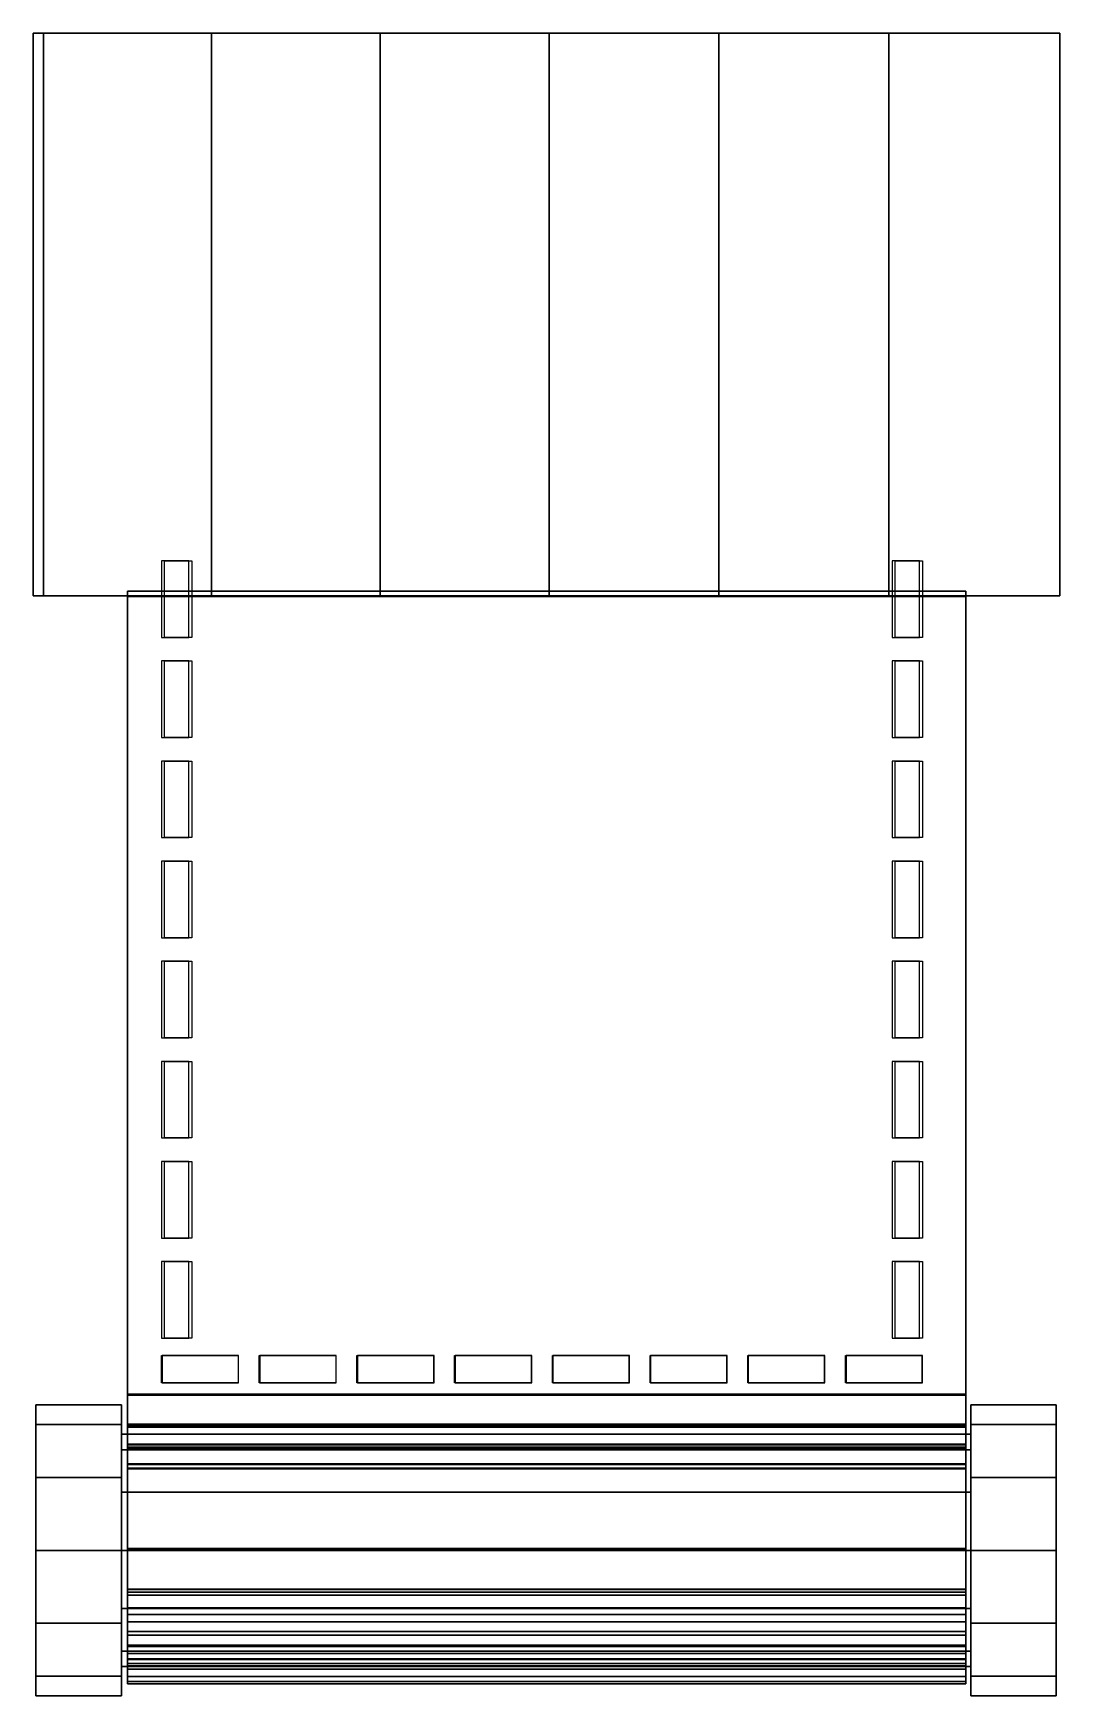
# Model space of a CAD drawing. Extents: x -14 to 14.2, y -45.6 to 0.
import ezdxf

# ---------------------------------------------------------------- set-up
doc = ezdxf.new("R2010")
doc.units = 0
for name, color, linetype in [('COSTURA', 220, 'CONTINUOUS'), ('COURO', 3, 'CONTINUOUS'), ('METAL', 150, 'CONTINUOUS')]:
    doc.layers.add(name, color=color, linetype=linetype)

msp = doc.modelspace()

# ---------------------------------------------------------------- meshes
at = {"layer": 'COSTURA'}
mesh = msp.add_polyface(dxfattribs=at)
corners = [(-9.73, -14.481, 2.229), (-10.48, -14.481, 2.229), (-10.48, -16.581, 2.229), (-9.73, -16.581, 2.229)]
mesh.append_faces([[corners[k] for k in face] for face in [(0, 1, 2, 3)]])
mesh = msp.add_polyface(dxfattribs=at)
corners = [(-10.4, -14.481, -1.331), (-9.65, -14.481, -1.331), (-9.65, -16.581, -1.331), (-10.4, -16.581, -1.331)]
mesh.append_faces([[corners[k] for k in face] for face in [(0, 1, 2, 3)]])
mesh = msp.add_polyface(dxfattribs=at)
corners = [(10.324, -14.481, 2.23), (9.574, -14.481, 2.23), (9.574, -16.581, 2.23), (10.324, -16.581, 2.23)]
mesh.append_faces([[corners[k] for k in face] for face in [(0, 1, 2, 3)]])
mesh = msp.add_polyface(dxfattribs=at)
corners = [(9.654, -14.481, -1.331), (10.404, -14.481, -1.331), (10.404, -16.581, -1.331), (9.654, -16.581, -1.331)]
mesh.append_faces([[corners[k] for k in face] for face in [(0, 1, 2, 3)]])
mesh = msp.add_polyface(dxfattribs=at)
corners = [(-9.73, -17.228, 2.229), (-10.48, -17.228, 2.229), (-10.48, -19.328, 2.229), (-9.73, -19.328, 2.229)]
mesh.append_faces([[corners[k] for k in face] for face in [(0, 1, 2, 3)]])
mesh = msp.add_polyface(dxfattribs=at)
corners = [(-10.4, -17.228, -1.331), (-9.65, -17.228, -1.331), (-9.65, -19.328, -1.331), (-10.4, -19.328, -1.331)]
mesh.append_faces([[corners[k] for k in face] for face in [(0, 1, 2, 3)]])
mesh = msp.add_polyface(dxfattribs=at)
corners = [(10.324, -17.228, 2.23), (9.574, -17.228, 2.23), (9.574, -19.328, 2.23), (10.324, -19.328, 2.23)]
mesh.append_faces([[corners[k] for k in face] for face in [(0, 1, 2, 3)]])
mesh = msp.add_polyface(dxfattribs=at)
corners = [(9.654, -17.228, -1.331), (10.404, -17.228, -1.331), (10.404, -19.328, -1.331), (9.654, -19.328, -1.331)]
mesh.append_faces([[corners[k] for k in face] for face in [(0, 1, 2, 3)]])
mesh = msp.add_polyface(dxfattribs=at)
corners = [(-9.73, -19.976, 2.229), (-10.48, -19.976, 2.229), (-10.48, -22.075, 2.229), (-9.73, -22.075, 2.229)]
mesh.append_faces([[corners[k] for k in face] for face in [(0, 1, 2, 3)]])
mesh = msp.add_polyface(dxfattribs=at)
corners = [(-10.4, -19.976, -1.331), (-9.65, -19.976, -1.331), (-9.65, -22.075, -1.331), (-10.4, -22.075, -1.331)]
mesh.append_faces([[corners[k] for k in face] for face in [(0, 1, 2, 3)]])
mesh = msp.add_polyface(dxfattribs=at)
corners = [(10.324, -19.976, 2.23), (9.574, -19.976, 2.23), (9.574, -22.075, 2.23), (10.324, -22.075, 2.23)]
mesh.append_faces([[corners[k] for k in face] for face in [(0, 1, 2, 3)]])
mesh = msp.add_polyface(dxfattribs=at)
corners = [(9.654, -19.976, -1.331), (10.404, -19.976, -1.331), (10.404, -22.075, -1.331), (9.654, -22.075, -1.331)]
mesh.append_faces([[corners[k] for k in face] for face in [(0, 1, 2, 3)]])
mesh = msp.add_polyface(dxfattribs=at)
corners = [(-9.73, -22.723, 2.229), (-10.48, -22.723, 2.229), (-10.48, -24.823, 2.229), (-9.73, -24.823, 2.229)]
mesh.append_faces([[corners[k] for k in face] for face in [(0, 1, 2, 3)]])
mesh = msp.add_polyface(dxfattribs=at)
corners = [(-10.4, -22.723, -1.331), (-9.65, -22.723, -1.331), (-9.65, -24.823, -1.331), (-10.4, -24.823, -1.331)]
mesh.append_faces([[corners[k] for k in face] for face in [(0, 1, 2, 3)]])
mesh = msp.add_polyface(dxfattribs=at)
corners = [(10.324, -22.723, 2.23), (9.574, -22.723, 2.23), (9.574, -24.823, 2.23), (10.324, -24.823, 2.23)]
mesh.append_faces([[corners[k] for k in face] for face in [(0, 1, 2, 3)]])
mesh = msp.add_polyface(dxfattribs=at)
corners = [(9.654, -22.723, -1.331), (10.404, -22.723, -1.331), (10.404, -24.823, -1.331), (9.654, -24.823, -1.331)]
mesh.append_faces([[corners[k] for k in face] for face in [(0, 1, 2, 3)]])
mesh = msp.add_polyface(dxfattribs=at)
corners = [(-9.73, -25.47, 2.229), (-10.48, -25.47, 2.229), (-10.48, -27.57, 2.229), (-9.73, -27.57, 2.229)]
mesh.append_faces([[corners[k] for k in face] for face in [(0, 1, 2, 3)]])
mesh = msp.add_polyface(dxfattribs=at)
corners = [(-10.4, -25.47, -1.331), (-9.65, -25.47, -1.331), (-9.65, -27.57, -1.331), (-10.4, -27.57, -1.331)]
mesh.append_faces([[corners[k] for k in face] for face in [(0, 1, 2, 3)]])
mesh = msp.add_polyface(dxfattribs=at)
corners = [(10.324, -25.47, 2.23), (9.574, -25.47, 2.23), (9.574, -27.57, 2.23), (10.324, -27.57, 2.23)]
mesh.append_faces([[corners[k] for k in face] for face in [(0, 1, 2, 3)]])
mesh = msp.add_polyface(dxfattribs=at)
corners = [(9.654, -25.47, -1.331), (10.404, -25.47, -1.331), (10.404, -27.57, -1.331), (9.654, -27.57, -1.331)]
mesh.append_faces([[corners[k] for k in face] for face in [(0, 1, 2, 3)]])
mesh = msp.add_polyface(dxfattribs=at)
corners = [(-9.73, -28.217, 2.229), (-10.48, -28.217, 2.229), (-10.48, -30.317, 2.229), (-9.73, -30.317, 2.229)]
mesh.append_faces([[corners[k] for k in face] for face in [(0, 1, 2, 3)]])
mesh = msp.add_polyface(dxfattribs=at)
corners = [(-10.4, -28.217, -1.331), (-9.65, -28.217, -1.331), (-9.65, -30.317, -1.331), (-10.4, -30.317, -1.331)]
mesh.append_faces([[corners[k] for k in face] for face in [(0, 1, 2, 3)]])
mesh = msp.add_polyface(dxfattribs=at)
corners = [(10.324, -28.217, 2.23), (9.574, -28.217, 2.23), (9.574, -30.317, 2.23), (10.324, -30.317, 2.23)]
mesh.append_faces([[corners[k] for k in face] for face in [(0, 1, 2, 3)]])
mesh = msp.add_polyface(dxfattribs=at)
corners = [(9.654, -28.217, -1.331), (10.404, -28.217, -1.331), (10.404, -30.317, -1.331), (9.654, -30.317, -1.331)]
mesh.append_faces([[corners[k] for k in face] for face in [(0, 1, 2, 3)]])
mesh = msp.add_polyface(dxfattribs=at)
corners = [(-9.73, -30.964, 2.229), (-10.48, -30.964, 2.229), (-10.48, -33.064, 2.229), (-9.73, -33.064, 2.229)]
mesh.append_faces([[corners[k] for k in face] for face in [(0, 1, 2, 3)]])
mesh = msp.add_polyface(dxfattribs=at)
corners = [(-10.4, -30.964, -1.331), (-9.65, -30.964, -1.331), (-9.65, -33.064, -1.331), (-10.4, -33.064, -1.331)]
mesh.append_faces([[corners[k] for k in face] for face in [(0, 1, 2, 3)]])
mesh = msp.add_polyface(dxfattribs=at)
corners = [(10.324, -30.964, 2.23), (9.574, -30.964, 2.23), (9.574, -33.064, 2.23), (10.324, -33.064, 2.23)]
mesh.append_faces([[corners[k] for k in face] for face in [(0, 1, 2, 3)]])
mesh = msp.add_polyface(dxfattribs=at)
corners = [(9.654, -30.964, -1.331), (10.404, -30.964, -1.331), (10.404, -33.064, -1.331), (9.654, -33.064, -1.331)]
mesh.append_faces([[corners[k] for k in face] for face in [(0, 1, 2, 3)]])
mesh = msp.add_polyface(dxfattribs=at)
corners = [(-9.73, -33.711, 2.229), (-10.48, -33.711, 2.229), (-10.48, -35.811, 2.229), (-9.73, -35.811, 2.229)]
mesh.append_faces([[corners[k] for k in face] for face in [(0, 1, 2, 3)]])
mesh = msp.add_polyface(dxfattribs=at)
corners = [(-10.4, -33.711, -1.331), (-9.65, -33.711, -1.331), (-9.65, -35.811, -1.331), (-10.4, -35.811, -1.331)]
mesh.append_faces([[corners[k] for k in face] for face in [(0, 1, 2, 3)]])
mesh = msp.add_polyface(dxfattribs=at)
corners = [(10.324, -33.711, 2.23), (9.574, -33.711, 2.23), (9.574, -35.811, 2.23), (10.324, -35.811, 2.23)]
mesh.append_faces([[corners[k] for k in face] for face in [(0, 1, 2, 3)]])
mesh = msp.add_polyface(dxfattribs=at)
corners = [(9.654, -33.711, -1.331), (10.404, -33.711, -1.331), (10.404, -35.811, -1.331), (9.654, -35.811, -1.331)]
mesh.append_faces([[corners[k] for k in face] for face in [(0, 1, 2, 3)]])
mesh = msp.add_polyface(dxfattribs=at)
corners = [(-8.38, -36.293, -1.331), (-8.38, -37.043, -1.331), (-10.48, -37.043, -1.331), (-10.48, -36.293, -1.331)]
mesh.append_faces([[corners[k] for k in face] for face in [(0, 1, 2, 3)]])
mesh = msp.add_polyface(dxfattribs=at)
corners = [(-10.464, -36.293, 2.229), (-10.464, -37.043, 2.229), (-8.365, -37.043, 2.229), (-8.365, -36.293, 2.229)]
mesh.append_faces([[corners[k] for k in face] for face in [(0, 1, 2, 3)]])
mesh = msp.add_polyface(dxfattribs=at)
corners = [(-5.699, -36.293, -1.331), (-5.699, -37.043, -1.331), (-7.799, -37.043, -1.331), (-7.799, -36.293, -1.331)]
mesh.append_faces([[corners[k] for k in face] for face in [(0, 1, 2, 3)]])
mesh = msp.add_polyface(dxfattribs=at)
corners = [(-7.783, -36.293, 2.229), (-7.783, -37.043, 2.229), (-5.683, -37.043, 2.229), (-5.683, -36.293, 2.229)]
mesh.append_faces([[corners[k] for k in face] for face in [(0, 1, 2, 3)]])
mesh = msp.add_polyface(dxfattribs=at)
corners = [(-3.018, -36.293, -1.331), (-3.018, -37.043, -1.331), (-5.117, -37.043, -1.331), (-5.117, -36.293, -1.331)]
mesh.append_faces([[corners[k] for k in face] for face in [(0, 1, 2, 3)]])
mesh = msp.add_polyface(dxfattribs=at)
corners = [(-5.102, -36.293, 2.23), (-5.102, -37.043, 2.23), (-3.002, -37.043, 2.23), (-3.002, -36.293, 2.23)]
mesh.append_faces([[corners[k] for k in face] for face in [(0, 1, 2, 3)]])
mesh = msp.add_polyface(dxfattribs=at)
corners = [(-0.336, -36.293, -1.331), (-0.336, -37.043, -1.331), (-2.436, -37.043, -1.331), (-2.436, -36.293, -1.331)]
mesh.append_faces([[corners[k] for k in face] for face in [(0, 1, 2, 3)]])
mesh = msp.add_polyface(dxfattribs=at)
corners = [(-2.421, -36.293, 2.23), (-2.421, -37.043, 2.23), (-0.321, -37.043, 2.23), (-0.321, -36.293, 2.23)]
mesh.append_faces([[corners[k] for k in face] for face in [(0, 1, 2, 3)]])
mesh = msp.add_polyface(dxfattribs=at)
corners = [(2.345, -36.293, -1.331), (2.345, -37.043, -1.331), (0.245, -37.043, -1.331), (0.245, -36.293, -1.331)]
mesh.append_faces([[corners[k] for k in face] for face in [(0, 1, 2, 3)]])
mesh = msp.add_polyface(dxfattribs=at)
corners = [(0.26, -36.293, 2.23), (0.26, -37.043, 2.23), (2.36, -37.043, 2.23), (2.36, -36.293, 2.23)]
mesh.append_faces([[corners[k] for k in face] for face in [(0, 1, 2, 3)]])
mesh = msp.add_polyface(dxfattribs=at)
corners = [(5.026, -36.293, -1.331), (5.026, -37.043, -1.331), (2.926, -37.043, -1.331), (2.926, -36.293, -1.331)]
mesh.append_faces([[corners[k] for k in face] for face in [(0, 1, 2, 3)]])
mesh = msp.add_polyface(dxfattribs=at)
corners = [(2.942, -36.293, 2.23), (2.942, -37.043, 2.23), (5.042, -37.043, 2.23), (5.042, -36.293, 2.23)]
mesh.append_faces([[corners[k] for k in face] for face in [(0, 1, 2, 3)]])
mesh = msp.add_polyface(dxfattribs=at)
corners = [(7.707, -36.293, -1.331), (7.707, -37.043, -1.331), (5.607, -37.043, -1.331), (5.607, -36.293, -1.331)]
mesh.append_faces([[corners[k] for k in face] for face in [(0, 1, 2, 3)]])
mesh = msp.add_polyface(dxfattribs=at)
corners = [(5.623, -36.293, 2.23), (5.623, -37.043, 2.23), (7.723, -37.043, 2.23), (7.723, -36.293, 2.23)]
mesh.append_faces([[corners[k] for k in face] for face in [(0, 1, 2, 3)]])
mesh = msp.add_polyface(dxfattribs=at)
corners = [(10.389, -36.293, -1.331), (10.389, -37.043, -1.331), (8.289, -37.043, -1.331), (8.289, -36.293, -1.331)]
mesh.append_faces([[corners[k] for k in face] for face in [(0, 1, 2, 3)]])
mesh = msp.add_polyface(dxfattribs=at)
corners = [(8.304, -36.293, 2.23), (8.304, -37.043, 2.23), (10.404, -37.043, 2.23), (10.404, -36.293, 2.23)]
mesh.append_faces([[corners[k] for k in face] for face in [(0, 1, 2, 3)]])
at = {"layer": 'COURO'}
mesh = msp.add_polyface(dxfattribs=at)
corners = [(11.588, -15.462, 2.128), (11.588, -15.462, 2.128), (11.588, -15.462, 2.128), (11.588, -38.227, 0.575), (11.588, -38.227, 0.575), (11.588, -37.351, 0.529), (11.588, -37.351, 0.529), (11.588, -15.462, 0.529), (11.588, -15.462, 0.529), (11.588, -15.462, 0.529), (11.588, -41.602, 3.957), (11.588, -41.602, 3.957), (11.588, -42.786, 3.802), (11.588, -42.786, 3.802), (11.588, -43.398, 3.577), (11.588, -43.398, 3.577), (11.588, -41.634, 3.449), (11.588, -41.634, 3.449), (11.588, -39.26, 3.366), (11.588, -39.26, 3.366), (11.588, -42.703, 3.308), (11.588, -42.703, 3.308), (11.588, -43.214, 3.111), (11.588, -43.214, 3.111), (11.588, -44.273, 3.092), (11.588, -44.273, 3.092), (11.588, -38.719, 2.943), (11.588, -38.719, 2.943), (11.588, -39.378, 2.88), (11.588, -39.378, 2.88), (11.588, -43.964, 2.696), (11.588, -43.964, 2.696), (11.588, -38.174, 2.567), (11.588, -38.174, 2.567), (11.588, -38.807, 2.505), (11.588, -38.807, 2.505), (11.588, -44.896, 2.404), (11.588, -44.896, 2.404), (11.588, -44.465, 2.146), (11.588, -44.465, 2.146), (11.588, -37.347, 2.128), (11.588, -37.347, 2.128), (11.588, -45.239, 1.417), (11.588, -45.239, 1.417), (11.588, -44.746, 1.328), (11.588, -44.746, 1.328), (11.588, -37.376, 0.372), (11.588, -37.376, 0.372), (11.588, -15.313, 0.372), (11.588, -15.313, 0.372), (11.588, -15.313, 0.372), (11.588, -38.253, 0.323), (11.588, -38.253, 0.323), (11.588, -44.804, 0.27), (11.588, -44.804, 0.27), (11.588, -45.304, 0.241), (11.588, -45.304, 0.241), (11.588, -44.628, -0.719), (11.588, -44.628, -0.719), (11.588, -45.102, -0.884), (11.588, -45.102, -0.884), (11.588, -37.372, -1.22), (11.588, -37.372, -1.22), (11.588, -44.234, -1.408), (11.588, -44.234, -1.408), (11.588, -38.832, -1.632), (11.588, -38.832, -1.632), (11.588, -38.196, -1.688), (11.588, -38.196, -1.688), (11.588, -44.614, -1.734), (11.588, -44.614, -1.734), (11.588, -43.599, -1.942), (11.588, -43.599, -1.942), (11.588, -39.402, -2.016), (11.588, -39.402, -2.016), (11.588, -38.738, -2.07), (11.588, -38.738, -2.07), (11.588, -42.708, -2.35), (11.588, -42.708, -2.35), (11.588, -43.864, -2.367), (11.588, -43.864, -2.367), (11.588, -39.276, -2.5), (11.588, -39.276, -2.5), (11.588, -41.602, -2.613), (11.588, -41.602, -2.613), (11.588, -42.868, -2.825), (11.588, -42.868, -2.825), (11.588, -41.584, -3.126), (11.588, -41.584, -3.126), (11.588, -15.313, -1.22), (11.588, -15.313, -1.22), (11.588, -15.313, -1.22), (-11.412, -37.347, 2.128), (-11.412, -37.347, 2.128), (-11.412, -38.227, 0.575), (-11.412, -38.227, 0.575), (-11.412, -37.351, 0.529), (-11.412, -37.351, 0.529), (-11.412, -15.462, 0.529), (-11.412, -15.462, 0.529), (-11.412, -15.462, 0.529), (-11.412, -41.602, 3.957), (-11.412, -41.602, 3.957), (-11.412, -42.786, 3.802), (-11.412, -42.786, 3.802), (-11.412, -43.398, 3.577), (-11.412, -43.398, 3.577), (-11.412, -41.634, 3.449), (-11.412, -41.634, 3.449), (-11.412, -39.26, 3.366), (-11.412, -39.26, 3.366), (-11.412, -42.703, 3.308), (-11.412, -42.703, 3.308), (-11.412, -43.214, 3.111), (-11.412, -43.214, 3.111), (-11.412, -44.273, 3.092), (-11.412, -44.273, 3.092), (-11.412, -38.719, 2.943), (-11.412, -38.719, 2.943), (-11.412, -39.378, 2.88), (-11.412, -39.378, 2.88), (-11.412, -43.964, 2.696), (-11.412, -43.964, 2.696), (-11.412, -38.174, 2.567), (-11.412, -38.174, 2.567), (-11.412, -38.807, 2.505), (-11.412, -38.807, 2.505), (-11.412, -44.896, 2.404), (-11.412, -44.896, 2.404), (-11.412, -44.465, 2.146), (-11.412, -44.465, 2.146), (-11.412, -15.462, 2.128), (-11.412, -15.462, 2.128), (-11.412, -15.462, 2.128), (-11.412, -45.239, 1.417), (-11.412, -45.239, 1.417), (-11.412, -44.746, 1.328), (-11.412, -44.746, 1.328), (-11.412, -37.376, 0.372), (-11.412, -37.376, 0.372), (-11.412, -15.313, 0.372), (-11.412, -15.313, 0.372), (-11.412, -15.313, 0.372), (-11.412, -38.253, 0.323), (-11.412, -38.253, 0.323), (-11.412, -15.313, -1.22), (-11.412, -15.313, -1.22), (-11.412, -15.313, -1.22), (-11.412, -44.804, 0.27), (-11.412, -44.804, 0.27), (-11.412, -45.304, 0.241), (-11.412, -45.304, 0.241), (-11.412, -44.628, -0.719), (-11.412, -44.628, -0.719), (-11.412, -45.102, -0.884), (-11.412, -45.102, -0.884), (-11.412, -37.372, -1.22), (-11.412, -37.372, -1.22), (-11.412, -44.234, -1.408), (-11.412, -44.234, -1.408), (-11.412, -38.832, -1.632), (-11.412, -38.832, -1.632), (-11.412, -38.196, -1.688), (-11.412, -38.196, -1.688), (-11.412, -44.614, -1.734), (-11.412, -44.614, -1.734), (-11.412, -43.599, -1.942), (-11.412, -43.599, -1.942), (-11.412, -39.402, -2.016), (-11.412, -39.402, -2.016), (-11.412, -38.738, -2.07), (-11.412, -38.738, -2.07), (-11.412, -42.708, -2.35), (-11.412, -42.708, -2.35), (-11.412, -43.864, -2.367), (-11.412, -43.864, -2.367), (-11.412, -39.276, -2.5), (-11.412, -39.276, -2.5), (-11.412, -41.602, -2.613), (-11.412, -41.602, -2.613), (-11.412, -42.868, -2.825), (-11.412, -42.868, -2.825), (-11.412, -41.584, -3.126), (-11.412, -41.584, -3.126)]
mesh.append_faces([[corners[k] for k in face] for face in [(93, 133, 100, 97), (41, 1, 131, 92), (5, 7, 0, 40), (96, 99, 9, 6), (97, 95, 124, 93), (92, 123, 33, 41), (40, 32, 3, 5), (6, 4, 94, 96), (95, 126, 118, 124), (123, 117, 27, 33), (32, 26, 34, 3), (4, 35, 125, 94), (126, 120, 110, 118), (117, 109, 19, 27), (26, 18, 28, 34), (35, 29, 119, 125), (102, 110, 120, 108), (11, 19, 109, 101), (16, 28, 18, 10), (107, 119, 29, 17), (104, 102, 108, 112), (13, 11, 101, 103), (20, 16, 10, 12), (111, 107, 17, 21), (112, 114, 106, 104), (103, 105, 15, 13), (12, 14, 22, 20), (21, 23, 113, 111), (114, 122, 116, 106), (105, 115, 25, 15), (14, 24, 30, 22), (23, 31, 121, 113), (122, 130, 128, 116), (115, 127, 37, 25), (24, 36, 38, 30), (31, 39, 129, 121), (130, 137, 135, 128), (127, 134, 43, 37), (36, 42, 44, 38), (39, 45, 136, 129), (137, 149, 151, 135), (134, 150, 56, 43), (42, 55, 53, 44), (45, 54, 148, 136), (149, 153, 155, 151), (150, 154, 60, 56), (55, 59, 57, 53), (54, 58, 152, 148), (153, 159, 165, 155), (154, 164, 70, 60), (59, 69, 63, 57), (58, 64, 158, 152), (159, 167, 175, 165), (164, 174, 80, 70), (69, 79, 71, 63), (64, 72, 166, 158), (167, 173, 181, 175), (174, 180, 86, 80), (79, 85, 77, 71), (72, 78, 172, 166), (173, 179, 183, 181), (180, 182, 88, 86), (85, 87, 83, 77), (78, 84, 178, 172), (177, 183, 179, 169), (82, 88, 182, 176), (73, 83, 87, 81), (168, 178, 84, 74), (169, 161, 171, 177), (176, 170, 76, 82), (81, 75, 65, 73), (74, 66, 160, 168), (161, 144, 163, 171), (170, 162, 68, 76), (75, 67, 51, 65), (66, 52, 143, 160), (144, 139, 157, 163), (162, 156, 62, 68), (67, 61, 46, 51), (52, 47, 138, 143), (147, 157, 139, 142), (91, 62, 156, 146), (48, 46, 61, 89), (140, 138, 47, 49), (2, 8, 98, 132), (90, 145, 141, 141), (50, 90, 141, 141)]])
at = {"layer": 'METAL'}
mesh = msp.add_polyface(dxfattribs=at)
corners = [(14.169, -15.44, 4.33), (14.169, -15.44, 4.33), (14.169, -15.44, 4.33), (14.169, 0, 4.33), (14.169, 0, 4.33), (14.169, 0, 4.33), (14.169, -15.44, 0.422), (14.169, -15.44, 0.422), (14.169, 0, 0.422), (14.169, 0, 0.422), (14.169, -15.44, -3.487), (14.169, -15.44, -3.487), (14.169, -15.44, -3.487), (14.169, 0, -3.487), (14.169, 0, -3.487), (14.169, 0, -3.487), (9.482, -15.44, 4.616), (9.482, -15.44, 4.616), (9.482, 0, 4.616), (9.482, 0, 4.616), (9.482, -15.44, -3.772), (9.482, -15.44, -3.772), (9.482, 0, -3.772), (9.482, 0, -3.772), (9.474, -15.44, 0.422), (9.474, 0, 0.422), (4.811, -15.44, 4.787), (4.811, -15.44, 4.787), (4.811, -15.44, -3.943), (4.811, -15.44, -3.943), (4.811, 0, -3.943), (4.811, 0, -3.943), (4.811, 0, 4.787), (4.811, 0, 4.787), (4.779, -15.44, 0.422), (4.779, 0, 0.422), (0.156, -15.44, 4.844), (0.156, -15.44, 4.844), (0.156, 0, 4.844), (0.156, 0, 4.844), (0.156, -15.44, -4), (0.156, -15.44, -4), (0.156, 0, -4), (0.156, 0, -4), (0.085, -15.44, 0.422), (0.085, 0, 0.422), (-4.484, -15.44, 4.787), (-4.484, -15.44, 4.787), (-4.484, -15.44, -3.943), (-4.484, -15.44, -3.943), (-4.484, 0, -3.943), (-4.484, 0, -3.943), (-4.484, 0, 4.787), (-4.484, 0, 4.787), (-4.61, -15.44, 0.422), (-4.61, 0, 0.422), (-9.107, -15.44, 4.616), (-9.107, -15.44, 4.616), (-9.107, 0, 4.616), (-9.107, 0, 4.616), (-9.107, -15.44, -3.772), (-9.107, -15.44, -3.772), (-9.107, 0, -3.772), (-9.107, 0, -3.772), (-9.305, -15.44, 0.422), (-9.305, 0, 0.422), (-13.715, -15.44, 4.33), (-13.715, -15.44, 4.33), (-13.715, -15.44, 4.33), (-13.715, 0, 4.33), (-13.715, 0, 4.33), (-13.715, 0, 4.33), (-13.715, -15.44, -3.487), (-13.715, -15.44, -3.487), (-13.715, -15.44, -3.487), (-13.715, 0, -3.487), (-13.715, 0, -3.487), (-13.715, 0, -3.487), (-14, -15.44, 0.422), (-14, -15.44, 0.422), (-14, 0, 0.422), (-14, 0, 0.422)]
mesh.append_faces([[corners[k] for k in face] for face in [(8, 6, 10, 13), (81, 79, 68, 71), (3, 0, 6, 8), (77, 74, 79, 81), (65, 80, 69, 58), (64, 78, 72, 60), (61, 73, 76, 63), (16, 1, 4, 18), (62, 75, 80, 65), (56, 66, 78, 64), (55, 65, 58, 52), (45, 55, 52, 38), (35, 45, 38, 33), (25, 35, 33, 19), (9, 25, 19, 5), (54, 64, 60, 48), (44, 54, 48, 40), (34, 44, 40, 29), (24, 34, 29, 21), (7, 24, 21, 12), (49, 61, 63, 51), (41, 49, 51, 43), (28, 41, 43, 30), (20, 28, 30, 22), (11, 20, 22, 14), (26, 16, 18, 32), (37, 26, 32, 39), (47, 37, 39, 53), (57, 47, 53, 59), (67, 57, 59, 70), (50, 62, 65, 55), (42, 50, 55, 45), (31, 42, 45, 35), (23, 31, 35, 25), (15, 23, 25, 9), (46, 56, 64, 54), (36, 46, 54, 44), (27, 36, 44, 34), (17, 27, 34, 24), (2, 17, 24, 7)]])
mesh = msp.add_polyface(dxfattribs=at)
corners = [(14.073, -41.636, 4.413), (14.073, -41.636, 4.413), (14.073, -43.631, 3.878), (14.073, -43.631, 3.878), (14.073, -39.641, 3.878), (14.073, -39.641, 3.878), (14.073, -38.18, 2.417), (14.073, -38.18, 2.417), (14.073, -45.092, 2.417), (14.073, -45.092, 2.417), (14.073, -37.645, 0.422), (14.073, -37.645, 0.422), (14.073, -45.627, 0.422), (14.073, -45.627, 0.422), (14.073, -45.627, 0.422), (14.073, -38.18, -1.573), (14.073, -38.18, -1.573), (14.073, -45.092, -1.573), (14.073, -45.092, -1.573), (14.073, -39.641, -3.034), (14.073, -39.641, -3.034), (14.073, -43.631, -3.034), (14.073, -43.631, -3.034), (14.073, -41.636, -3.569), (14.073, -41.636, -3.569), (11.726, -41.636, 4.413), (11.726, -41.636, 4.413), (11.726, -39.641, 3.878), (11.726, -39.641, 3.878), (11.726, -43.631, 3.878), (11.726, -43.631, 3.878), (11.726, -41.636, 3.613), (11.726, -41.636, 3.613), (11.726, -40.041, 3.185), (11.726, -40.041, 3.185), (11.726, -43.231, 3.185), (11.726, -43.231, 3.185), (11.726, -45.092, 2.417), (11.726, -45.092, 2.417), (11.726, -38.18, 2.417), (11.726, -38.18, 2.417), (11.726, -44.399, 2.017), (11.726, -44.399, 2.017), (11.726, -38.873, 2.017), (11.726, -38.873, 2.017), (11.726, -38.445, 0.422), (11.726, -38.445, 0.422), (11.726, -37.645, 0.422), (11.726, -37.645, 0.422), (11.726, -41.636, -2.769), (11.726, -41.636, -2.769), (11.726, -41.636, -2.769), (11.726, -41.636, -3.569), (11.726, -41.636, -3.569), (11.726, -41.636, -3.569), (11.726, -44.827, 0.422), (11.726, -44.827, 0.422), (11.726, -44.827, 0.422), (11.726, -44.827, 0.422), (11.726, -45.627, 0.422), (11.726, -45.627, 0.422), (11.726, -45.627, 0.422), (11.726, -45.627, 0.422), (11.726, -38.873, -1.173), (11.726, -38.873, -1.173), (11.726, -44.399, -1.173), (11.726, -44.399, -1.173), (11.726, -38.18, -1.573), (11.726, -38.18, -1.573), (11.726, -45.092, -1.573), (11.726, -45.092, -1.573), (11.726, -43.231, -2.341), (11.726, -43.231, -2.341), (11.726, -43.231, -2.341), (11.726, -40.041, -2.341), (11.726, -40.041, -2.341), (11.726, -39.641, -3.034), (11.726, -39.641, -3.034), (11.726, -43.631, -3.034), (11.726, -43.631, -3.034), (11.726, -43.631, -3.034), (-11.58, -41.636, 4.413), (-11.58, -41.636, 4.413), (-11.58, -39.641, 3.878), (-11.58, -39.641, 3.878), (-11.58, -43.631, 3.878), (-11.58, -43.631, 3.878), (-11.58, -41.636, 3.613), (-11.58, -41.636, 3.613), (-11.58, -40.041, 3.185), (-11.58, -40.041, 3.185), (-11.58, -43.231, 3.185), (-11.58, -43.231, 3.185), (-11.58, -45.092, 2.417), (-11.58, -45.092, 2.417), (-11.58, -38.18, 2.417), (-11.58, -38.18, 2.417), (-11.58, -44.399, 2.017), (-11.58, -44.399, 2.017), (-11.58, -38.873, 2.017), (-11.58, -38.873, 2.017), (-11.58, -44.827, 0.422), (-11.58, -44.827, 0.422), (-11.58, -44.827, 0.422), (-11.58, -44.827, 0.422), (-11.58, -38.445, 0.422), (-11.58, -38.445, 0.422), (-11.58, -37.645, 0.422), (-11.58, -37.645, 0.422), (-11.58, -45.627, 0.422), (-11.58, -45.627, 0.422), (-11.58, -45.627, 0.422), (-11.58, -45.627, 0.422), (-11.58, -38.873, -1.173), (-11.58, -38.873, -1.173), (-11.58, -44.399, -1.173), (-11.58, -44.399, -1.173), (-11.58, -38.18, -1.573), (-11.58, -38.18, -1.573), (-11.58, -45.092, -1.573), (-11.58, -45.092, -1.573), (-11.58, -40.041, -2.341), (-11.58, -40.041, -2.341), (-11.58, -43.231, -2.341), (-11.58, -43.231, -2.341), (-11.58, -41.636, -2.769), (-11.58, -41.636, -2.769), (-11.58, -39.641, -3.034), (-11.58, -39.641, -3.034), (-11.58, -43.631, -3.034), (-11.58, -43.631, -3.034), (-11.58, -41.636, -3.569), (-11.58, -41.636, -3.569), (-13.927, -41.636, 4.413), (-13.927, -41.636, 4.413), (-13.927, -39.641, 3.878), (-13.927, -39.641, 3.878), (-13.927, -43.631, 3.878), (-13.927, -43.631, 3.878), (-13.927, -45.092, 2.417), (-13.927, -45.092, 2.417), (-13.927, -38.18, 2.417), (-13.927, -38.18, 2.417), (-13.927, -37.645, 0.422), (-13.927, -37.645, 0.422), (-13.927, -45.627, 0.422), (-13.927, -45.627, 0.422), (-13.927, -45.627, 0.422), (-13.927, -38.18, -1.573), (-13.927, -38.18, -1.573), (-13.927, -45.092, -1.573), (-13.927, -45.092, -1.573), (-13.927, -39.641, -3.034), (-13.927, -39.641, -3.034), (-13.927, -43.631, -3.034), (-13.927, -43.631, -3.034), (-13.927, -41.636, -3.569), (-13.927, -41.636, -3.569)]
mesh.append_faces([[corners[k] for k in face] for face in [(124, 126, 49, 71), (116, 124, 71, 65), (103, 116, 65, 55), (98, 104, 56, 41), (92, 98, 41, 35), (88, 92, 35, 31), (90, 88, 31, 33), (100, 90, 33, 43), (106, 100, 43, 45), (114, 106, 45, 63), (122, 114, 63, 74), (126, 122, 74, 49), (15, 10, 6, 23), (6, 4, 0, 8), (0, 2, 8, 8), (8, 12, 17, 23), (17, 21, 23, 23), (6, 8, 23, 23), (19, 15, 23, 23), (155, 151, 147, 153), (147, 140, 138, 136), (138, 134, 136, 136), (136, 142, 144, 153), (144, 149, 153, 153), (147, 136, 153, 153), (157, 155, 153, 153), (154, 156, 132, 130), (24, 22, 78, 52), (150, 154, 130, 120), (22, 18, 69, 78), (145, 150, 120, 111), (18, 13, 59, 69), (139, 146, 112, 94), (14, 9, 37, 60), (137, 139, 94, 86), (9, 3, 29, 37), (133, 137, 86, 82), (3, 1, 25, 29), (135, 133, 82, 84), (1, 5, 27, 25), (141, 135, 84, 96), (5, 7, 39, 27), (143, 141, 96, 108), (7, 11, 47, 39), (148, 143, 108, 118), (11, 16, 67, 47), (152, 148, 118, 128), (16, 20, 76, 67), (156, 152, 128, 132), (20, 24, 52, 76), (129, 131, 125, 123), (131, 127, 121, 125), (127, 117, 113, 121), (117, 107, 105, 113), (107, 95, 99, 105), (95, 83, 89, 99), (83, 81, 87, 89), (81, 85, 91, 87), (85, 93, 97, 91), (93, 110, 102, 97), (109, 119, 115, 101), (119, 129, 123, 115), (54, 80, 73, 51), (79, 70, 66, 72), (70, 61, 57, 66), (62, 38, 42, 58), (38, 30, 36, 42), (30, 26, 32, 36), (26, 28, 34, 32), (28, 40, 44, 34), (40, 48, 46, 44), (48, 68, 64, 46), (68, 77, 75, 64), (77, 53, 50, 75)]])

doc.saveas('drawing.dxf')
